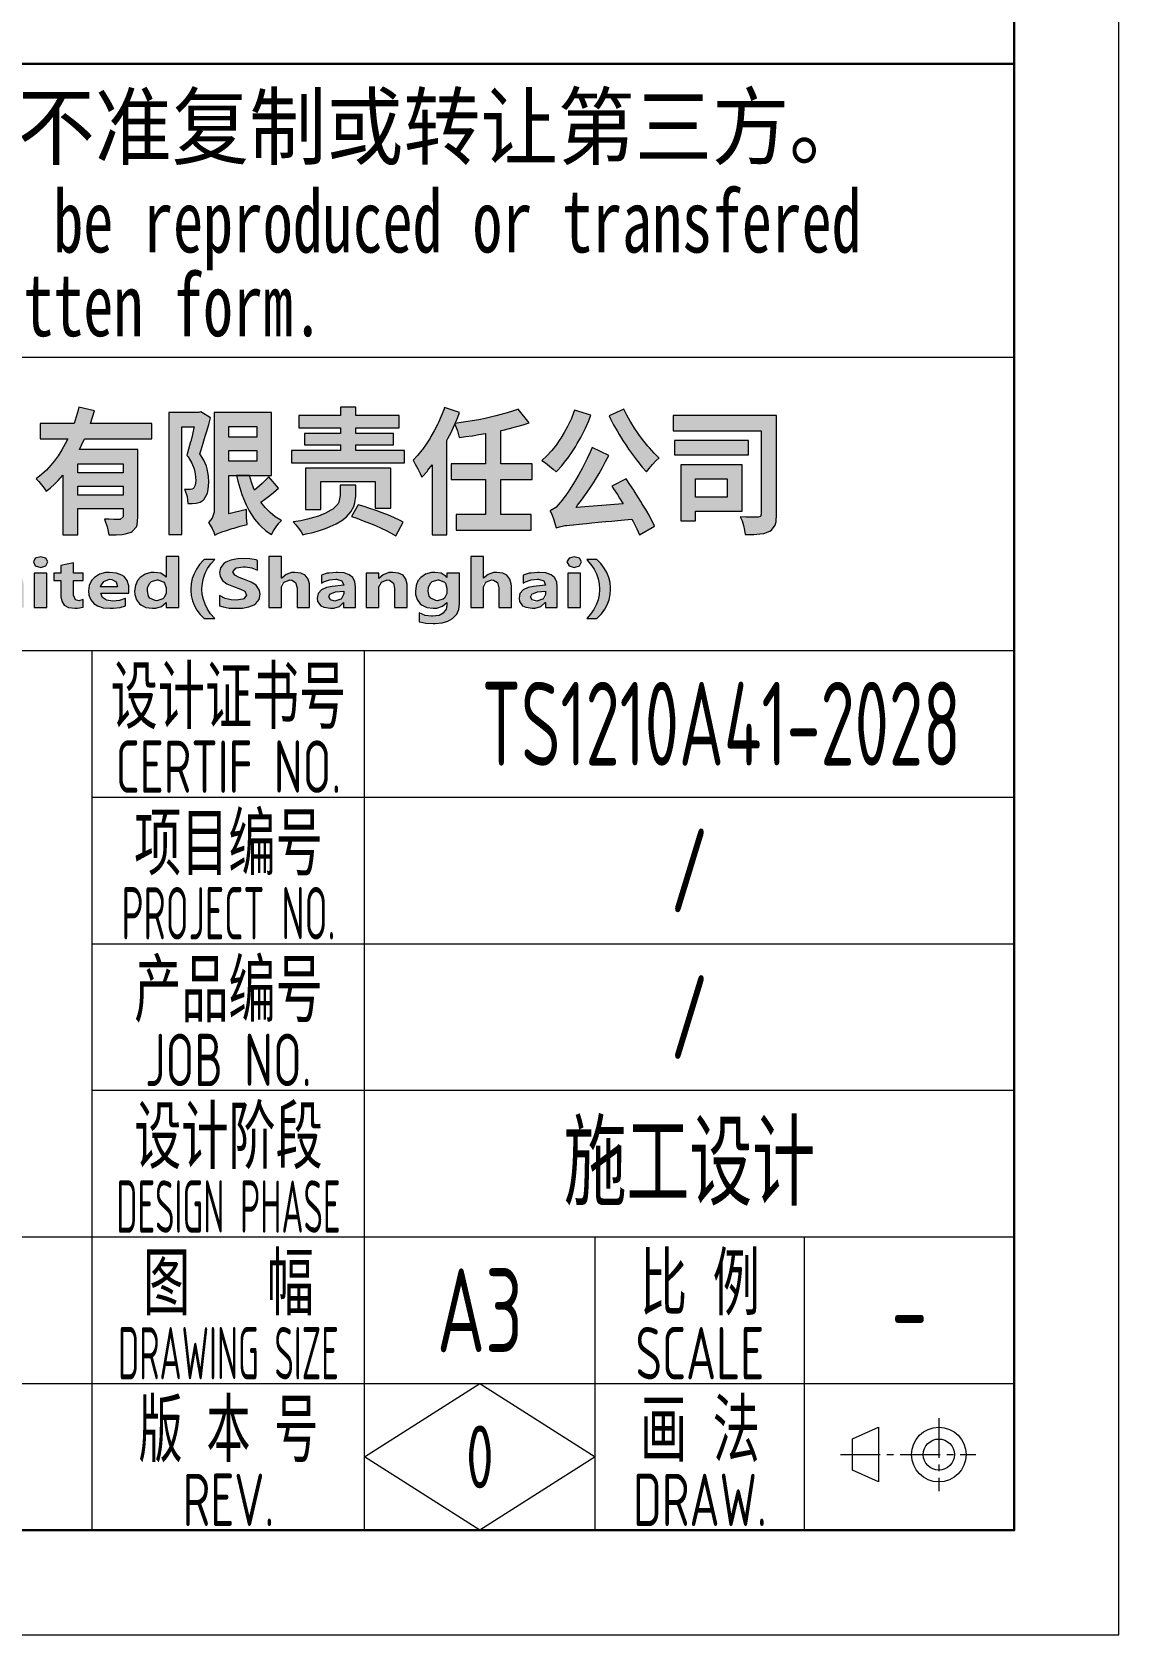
# Model space of a CAD drawing. Header units: millimetres. Extents: x 2346 to 2766, y 1417 to 1714.
# Drawn here: x 2714.5 to 2766.3, y 1416.7 to 1493.2 of the extents above; entities that cross this region are included whole.
import ezdxf
from ezdxf.enums import TextEntityAlignment as Align

# ---------------------------------------------------------------- set-up
doc = ezdxf.new("R2010")
doc.units = ezdxf.units.MM
doc.linetypes.add('CENTER2', pattern=[28.575, 19.05, -3.175, 3.175, -3.175])
for name, color, linetype, lineweight in [('1粗实线', 7, 'Continuous', 30), ('3中心线', 1, 'CENTER2', 18), ('7文本', 2, 'Continuous', 18), ('8标注', 3, 'Continuous', 18), ('9图表', 4, 'Continuous', 18)]:
    doc.layers.add(name, color=color, linetype=linetype, lineweight=lineweight)
doc.layers.add('LOGO 1', color=7, linetype='Continuous', true_color=0x1e2380)
doc.styles.add('lanpec', font='bpec_e.shx', dxfattribs={"width": 0.75, "bigfont": 'hztxt.shx'})
doc.styles.add('黑体', font='simhei.ttf', dxfattribs={"width": 1.5})

# ---------------------------------------------------------------- blocks, each defined once
blk = doc.blocks.new('A3-零部件图-LANPEC-AUTOPRINT')
at = {"layer": '1粗实线'}
blk.add_lwpolyline([(-395, 5), (-5, 5), (-5, 292), (-395, 292)], close=True, dxfattribs=at)
at = {"layer": '9图表'}
blk.add_lwpolyline([(-420, 0), (0, 0), (0, 297), (-420, 297)], close=True, dxfattribs=at)
blk = doc.blocks.new('蓝滨LOGO')
at = {"layer": 'LOGO 1'}
h = blk.add_hatch(color=256, dxfattribs=at)
h.dxf.hatch_style = 1
h.paths.add_polyline_path([(72.174, 8.293), (69.387, 8.293), (69.49, 8.5), (69.629, 8.81), (72.845, 8.81), (72.845, 9.537), (69.908, 9.537), (70.011, 9.847), (70.104, 10.147), (69.361, 10.327), (69.325, 10.177), (69.237, 9.863), (69.129, 9.537), (67.508, 9.537), (67.508, 8.81), (68.829, 8.81), (68.705, 8.567), (68.545, 8.278), (68.37, 8.004), (68.184, 7.746), (68.029, 7.55), (67.812, 7.313), (67.575, 7.101), (67.327, 6.9), (67.451, 6.776), (67.575, 6.616), (67.704, 6.451), (67.797, 6.306), (67.983, 6.451), (68.22, 6.668), (68.375, 6.828), (68.592, 7.07), (68.592, 4.231), (69.304, 4.231), (69.304, 5.48), (71.472, 5.48), (71.472, 5.088), (71.338, 4.959), (71.219, 4.959), (71.033, 4.964), (70.811, 4.969), (70.579, 4.975), (70.6, 4.923), (70.708, 4.603), (70.729, 4.546), (70.796, 4.226), (70.811, 4.226), (71.142, 4.231), (71.425, 4.247), (71.58, 4.267), (71.859, 4.355), (71.911, 4.386), (72.112, 4.613), (72.143, 4.711), (72.174, 5.067)])
h.paths.add_polyline_path([(69.304, 7.612), (71.472, 7.612), (71.472, 7.194), (69.304, 7.194)], flags=16)
h.paths.add_polyline_path([(69.304, 6.549), (71.472, 6.549), (71.472, 6.126), (69.304, 6.126)], flags=16)
h = blk.add_hatch(color=256, dxfattribs=at)
h.dxf.hatch_style = 1
h.paths.add_polyline_path([(75.488, 7.37), (75.446, 7.504), (75.317, 7.793), (75.132, 8.097), (75.193, 8.288), (75.286, 8.598), (75.39, 8.939), (75.462, 9.176), (75.56, 9.496), (75.648, 9.806), (75.178, 10.1), (75.085, 10.069), (73.65, 10.069), (73.65, 4.236), (74.275, 4.236), (74.275, 9.377), (74.858, 9.377), (74.853, 9.336), (74.781, 9.016), (74.698, 8.686), (74.693, 8.66), (74.6, 8.324), (74.517, 8.02), (74.574, 7.943), (74.75, 7.648), (74.858, 7.37), (74.91, 7.137), (74.941, 6.822), (74.915, 6.59), (74.832, 6.44), (74.76, 6.399), (74.667, 6.384), (74.553, 6.384), (74.409, 6.394), (74.419, 6.373), (74.522, 6.059), (74.564, 5.728), (74.77, 5.728), (74.956, 5.738), (75.142, 5.79), (75.292, 5.883), (75.348, 5.935), (75.503, 6.219), (75.539, 6.384), (75.565, 6.74), (75.544, 7.029)])
h.paths.add_polyline_path([(78.548, 10.059), (75.823, 10.059), (75.823, 5.382), (75.823, 5.315), (75.73, 5.016), (75.544, 4.815), (75.632, 4.691), (75.72, 4.526), (75.797, 4.355), (75.854, 4.205), (75.993, 4.283), (76.236, 4.381), (76.355, 4.422), (76.675, 4.526), (76.773, 4.551), (77.057, 4.634), (77.392, 4.727), (77.366, 5.062), (77.366, 5.104), (77.361, 5.434), (76.525, 5.233), (76.525, 7.065), (76.886, 7.065), (77.501, 7.065), (78.548, 7.065)])
h.paths.add_polyline_path([(76.525, 7.736), (76.525, 8.257), (77.852, 8.257), (77.852, 7.736)], flags=16)
h.paths.add_polyline_path([(76.525, 8.887), (76.525, 9.393), (77.852, 9.393), (77.852, 8.887)], flags=16)
h.paths.add_polyline_path([(78.481, 6.11), (78.657, 6.249), (78.894, 6.451), (78.435, 6.998), (78.352, 6.91), (78.115, 6.678), (77.986, 6.559), (77.748, 6.353), (77.717, 6.43), (77.604, 6.735), (77.501, 7.065), (76.886, 7.065), (76.954, 6.786), (77.041, 6.466), (77.139, 6.157), (77.212, 5.966), (77.341, 5.661), (77.49, 5.377), (77.563, 5.248), (77.748, 4.98), (77.955, 4.737), (78.053, 4.634), (78.29, 4.422), (78.554, 4.247), (78.652, 4.422), (78.77, 4.603), (78.905, 4.778), (79.029, 4.918), (79.003, 4.933), (78.734, 5.093), (78.487, 5.289), (78.471, 5.305), (78.254, 5.532), (78.053, 5.79), (78.223, 5.914)])
h = blk.add_hatch(color=256, dxfattribs=at)
h.dxf.hatch_style = 1
h.paths.add_polyline_path([(84.902, 8.252), (82.575, 8.252), (82.575, 8.531), (84.381, 8.531), (84.381, 9.063), (82.575, 9.063), (82.575, 9.336), (84.65, 9.336), (84.65, 9.919), (82.575, 9.919), (82.575, 10.317), (81.847, 10.317), (81.847, 9.919), (79.854, 9.919), (79.854, 9.336), (81.847, 9.336), (81.847, 9.063), (80.128, 9.063), (80.128, 8.531), (81.847, 8.531), (81.847, 8.252), (79.503, 8.252), (79.503, 7.659), (84.902, 7.659)])
h.paths.add_polyline_path([(84.252, 7.416), (80.185, 7.416), (80.185, 5.429), (80.907, 5.429), (80.907, 6.766), (83.504, 6.766), (83.504, 5.506), (84.252, 5.506)])
h.paths.add_polyline_path([(82.575, 6.079), (82.575, 6.595), (81.826, 6.595), (81.826, 6.1), (81.764, 5.785), (81.718, 5.687), (81.475, 5.455), (81.393, 5.398), (81.134, 5.258), (80.804, 5.124), (80.794, 5.124), (80.551, 5.047), (80.267, 4.969), (79.947, 4.902), (79.586, 4.84), (79.715, 4.701), (79.849, 4.541), (79.963, 4.376), (80.051, 4.231), (80.205, 4.267), (80.546, 4.345), (80.851, 4.433), (81.124, 4.526), (81.362, 4.624), (81.645, 4.758), (81.919, 4.918), (82.131, 5.088), (82.347, 5.32), (82.487, 5.584), (82.533, 5.754)])
h.paths.add_polyline_path([(83.839, 5.279), (83.545, 5.388), (83.251, 5.491), (82.982, 5.578), (82.698, 5.661), (82.368, 5.098), (82.621, 5.016), (82.926, 4.902), (82.936, 4.902), (83.23, 4.784), (83.519, 4.67), (83.788, 4.551), (84.066, 4.422), (84.237, 4.329), (84.495, 4.185), (84.846, 4.825), (84.696, 4.907), (84.397, 5.047), (84.133, 5.16)])
h = blk.add_hatch(color=256, dxfattribs=at)
h.dxf.hatch_style = 1
h.paths.add_polyline_path([(86.926, 8.737), (86.977, 8.825), (87.127, 9.119), (87.174, 9.217), (87.308, 9.517), (87.313, 9.537), (87.426, 9.801), (87.525, 10.059), (86.812, 10.301), (86.776, 10.198), (86.657, 9.888), (86.523, 9.584), (86.477, 9.486), (86.322, 9.192), (86.162, 8.913), (86.121, 8.835), (85.94, 8.562), (85.754, 8.299), (85.733, 8.273), (85.522, 8.015), (85.31, 7.788), (85.419, 7.607), (85.537, 7.38), (85.651, 7.158), (85.728, 6.972), (85.764, 7.008), (85.976, 7.256), (86.022, 7.313), (86.219, 7.576), (86.219, 4.231), (86.926, 4.231)])
h.paths.add_polyline_path([(90.998, 7.612), (89.496, 7.612), (89.496, 9.207), (89.605, 9.228), (89.909, 9.295), (90.203, 9.377), (90.265, 9.393), (90.57, 9.481), (90.854, 9.579), (90.332, 10.229), (90.291, 10.214), (90.007, 10.116), (89.692, 10.023), (89.558, 9.981), (89.259, 9.904), (88.949, 9.832), (88.748, 9.785), (88.448, 9.723), (88.139, 9.672), (87.922, 9.63), (87.612, 9.584), (87.313, 9.537), (87.308, 9.517), (87.308, 9.512), (87.426, 9.197), (87.426, 9.192), (87.509, 8.872), (87.519, 8.872), (87.824, 8.913), (88.128, 8.959), (88.154, 8.959), (88.454, 9.011), (88.763, 9.063), (88.763, 7.612), (87.132, 7.612), (87.132, 6.864), (88.763, 6.864), (88.763, 5.191), (87.375, 5.191), (87.375, 4.448), (90.942, 4.448), (90.942, 5.191), (89.496, 5.191), (89.496, 6.864), (90.998, 6.864)])
h = blk.add_hatch(color=256, dxfattribs=at)
h.dxf.hatch_style = 1
h.paths.add_polyline_path([(93.311, 8.866), (93.466, 9.161), (93.543, 9.326), (93.677, 9.63), (93.796, 9.935), (93.016, 10.177), (92.986, 10.095), (92.867, 9.785), (92.727, 9.486), (92.681, 9.398), (92.526, 9.109), (92.361, 8.835), (92.32, 8.774), (92.134, 8.505), (91.933, 8.252), (91.917, 8.232), (91.69, 7.994), (91.463, 7.782), (91.633, 7.659), (91.819, 7.509), (92, 7.359), (92.139, 7.23), (92.185, 7.277), (92.397, 7.509), (92.604, 7.772), (92.691, 7.886), (92.877, 8.149), (93.058, 8.428), (93.151, 8.583)])
h.paths.add_polyline_path([(94.503, 7.726), (94.653, 8.02), (93.853, 8.392), (93.76, 8.175), (93.626, 7.875), (93.476, 7.581), (93.383, 7.401), (93.223, 7.106), (93.068, 6.838), (93.042, 6.797), (92.862, 6.502), (92.696, 6.249), (92.604, 6.12), (92.423, 5.888), (92.335, 5.775), (92.139, 5.542), (92.124, 5.532), (91.86, 5.377), (91.943, 5.171), (92.031, 4.938), (92.093, 4.722), (92.139, 4.556), (92.304, 4.613), (92.557, 4.665), (92.64, 4.675), (92.96, 4.711), (92.97, 4.711), (93.244, 4.737), (93.584, 4.773), (93.847, 4.799), (94.152, 4.825), (94.493, 4.861), (94.519, 4.861), (94.792, 4.887), (95.086, 4.913), (95.406, 4.938), (95.752, 4.969), (95.809, 4.861), (95.964, 4.577), (95.99, 4.52), (96.124, 4.226), (96.841, 4.644), (96.738, 4.851), (96.578, 5.155), (96.573, 5.16), (96.413, 5.439), (96.237, 5.728), (96.212, 5.775), (96.041, 6.048), (95.866, 6.327), (95.845, 6.358), (95.659, 6.631), (95.479, 6.895), (94.802, 6.554), (94.885, 6.425), (95.066, 6.146), (95.164, 5.981), (95.339, 5.702), (93.094, 5.537), (93.166, 5.635), (93.357, 5.883), (93.543, 6.146), (93.729, 6.42), (93.915, 6.704), (94.018, 6.869), (94.188, 7.148), (94.348, 7.437)])
h.paths.add_polyline_path([(96.124, 8.97), (96.062, 9.057), (95.876, 9.326), (95.706, 9.599), (95.675, 9.646), (95.51, 9.935), (95.375, 10.224), (94.663, 9.909), (94.73, 9.765), (94.885, 9.475), (95.05, 9.186), (95.148, 9.016), (95.324, 8.737), (95.499, 8.469), (95.597, 8.324), (95.788, 8.056), (95.979, 7.803), (96.041, 7.721), (96.248, 7.462), (96.449, 7.23), (96.578, 7.395), (96.733, 7.581), (96.893, 7.757), (97.053, 7.896), (97.032, 7.912), (96.815, 8.133), (96.588, 8.381), (96.521, 8.459), (96.32, 8.706)])
h = blk.add_hatch(color=256, dxfattribs=at)
h.dxf.hatch_style = 1
h.paths.add_polyline_path([(102.664, 9.93), (97.729, 9.93), (97.729, 9.192), (101.931, 9.192), (101.931, 5.217), (101.9, 5.109), (101.781, 5.073), (101.647, 5.073), (101.44, 5.067), (101.187, 5.073), (100.929, 5.088), (101.012, 4.892), (101.079, 4.67), (101.136, 4.443), (101.167, 4.247), (101.254, 4.247), (101.58, 4.247), (101.858, 4.267), (102.06, 4.298), (102.333, 4.396), (102.411, 4.448), (102.596, 4.691), (102.638, 4.851), (102.664, 5.212)])
h.paths.add_polyline_path([(101.327, 8.727), (97.791, 8.727), (97.791, 8.051), (101.327, 8.051)], flags=17)
h.paths.add_polyline_path([(101.017, 7.566), (98.095, 7.566), (98.095, 4.892), (98.797, 4.892), (98.797, 5.362), (101.017, 5.362)], flags=17)
h.paths.add_polyline_path([(100.31, 6.9), (100.31, 6.028), (98.797, 6.028), (98.797, 6.9)], flags=16)
h = blk.add_hatch(color=256, dxfattribs=at)
h.dxf.hatch_style = 1
h.paths.add_polyline_path([(62.051, 0.755), (62.051, 1.161), (60.981, 1.161), (60.981, 3.054), (60.372, 3.054), (60.372, 0.755)])
h.paths.add_polyline_path([(62.975, 2.4), (62.378, 2.4), (62.378, 0.755), (62.975, 0.755)])
h.paths.add_polyline_path([(62.682, 2.671), (62.93, 2.749), (63.031, 2.93), (62.93, 3.11), (62.682, 3.178), (62.434, 3.11), (62.333, 2.93), (62.434, 2.749)])
h.paths.add_polyline_path([(63.516, 0.755), (64.113, 0.755), (64.113, 1.668), (64.113, 1.934), (64.511, 2.083), (64.755, 1.961), (64.823, 1.702), (64.823, 0.755), (65.42, 0.755), (65.42, 1.679), (65.42, 1.912), (65.519, 1.955), (65.521, 1.961), (65.533, 1.961), (65.834, 2.092), (66.062, 1.949), (66.13, 1.69), (66.13, 0.755), (66.727, 0.755), (66.727, 1.859), (66.671, 2.107), (66.536, 2.299), (66.333, 2.4), (66.062, 2.434), (65.826, 2.411), (65.567, 2.31), (65.364, 2.13), (65.285, 2.242), (65.071, 2.389), (64.778, 2.434), (64.699, 2.434), (64.406, 2.366), (64.327, 2.321), (64.113, 2.141), (64.113, 2.4), (63.516, 2.4)])
h.paths.add_polyline_path([(67.831, 2.4), (67.234, 2.4), (67.234, 0.755), (67.831, 0.755)])
h.paths.add_polyline_path([(67.538, 2.671), (67.786, 2.749), (67.876, 2.93), (67.786, 3.11), (67.538, 3.178), (67.279, 3.11), (67.189, 2.93), (67.279, 2.749)])
h.paths.add_polyline_path([(69.105, 2.04), (69.567, 2.04), (69.567, 2.4), (69.105, 2.4), (69.105, 2.896), (68.507, 2.761), (68.507, 2.4), (68.169, 2.4), (68.169, 2.04), (68.507, 2.04), (68.507, 1.262), (68.541, 1.059), (68.654, 0.868), (68.868, 0.755), (69.161, 0.721), (69.296, 0.721), (69.567, 0.778), (69.567, 1.138), (69.228, 1.044), (69.105, 1.352)])
h.paths.add_polyline_path([(69.814, 1.555), (69.837, 1.352), (69.927, 1.127), (70.085, 0.935), (70.243, 0.834), (70.513, 0.744), (70.851, 0.721), (70.998, 0.721), (71.324, 0.755), (71.583, 0.845), (71.583, 1.194), (71.572, 1.194), (71.302, 1.093), (70.785, 1.038), (70.491, 1.228), (70.412, 1.442), (71.752, 1.442), (71.752, 1.645), (71.741, 1.792), (71.662, 2.04), (71.516, 2.231), (71.414, 2.299), (71.155, 2.4), (70.829, 2.434), (70.626, 2.423), (70.344, 2.344), (70.107, 2.197), (69.961, 2.04), (69.848, 1.814)])
h.paths.add_polyline_path([(70.558, 2.006), (70.877, 2.125), (71.133, 1.983), (71.2, 1.747), (70.381, 1.747)], flags=16)
h.paths.add_polyline_path([(72.034, 1.375), (72.113, 1.127), (72.26, 0.935), (72.316, 0.879), (72.564, 0.755), (72.879, 0.721), (73.037, 0.732), (73.307, 0.811), (73.533, 1.001), (73.533, 0.755), (74.13, 0.755), (74.13, 3.189), (73.533, 3.189), (73.533, 2.209), (73.522, 2.209), (73.488, 2.242), (73.274, 2.389), (72.958, 2.434), (72.8, 2.434), (72.519, 2.344), (72.282, 2.197), (72.158, 2.04), (72.057, 1.803), (72.023, 1.544)])
h.paths.add_polyline_path([(73.132, 2.081), (73.448, 1.943), (73.581, 1.545), (73.389, 1.18), (73.05, 1.072), (72.702, 1.23), (72.61, 1.652), (72.785, 1.984)], flags=16)
h = blk.add_hatch(color=256, dxfattribs=at)
h.dxf.hatch_style = 1
h.paths.add_polyline_path([(74.705, 1.589), (74.727, 1.33), (74.783, 1.082), (74.874, 0.845), (74.998, 0.631), (75.155, 0.428), (75.347, 0.237), (75.841, 0.237), (75.545, 0.568), (75.328, 1.024), (75.245, 1.386), (75.233, 1.656), (75.27, 2.08), (75.449, 2.55), (75.82, 3.054), (75.347, 3.054), (75.313, 3.02), (75.122, 2.806), (74.975, 2.592), (74.862, 2.366), (74.772, 2.141), (74.727, 1.893), (74.705, 1.634)])
h.paths.add_polyline_path([(76.859, 2.655), (77.258, 2.712), (77.882, 2.619), (77.882, 3.009), (77.815, 3.031), (77.522, 3.076), (77.184, 3.099), (76.924, 3.087), (76.62, 3.02), (76.372, 2.918), (76.282, 2.862), (76.124, 2.659), (76.068, 2.423), (76.102, 2.242), (76.214, 2.051), (76.429, 1.893), (76.744, 1.758), (77.259, 1.563), (77.364, 1.352), (77.229, 1.156), (76.868, 1.104), (76.432, 1.146), (76.079, 1.33), (76.079, 0.845), (76.248, 0.789), (76.541, 0.732), (76.891, 0.721), (77.172, 0.732), (77.476, 0.789), (77.724, 0.89), (77.803, 0.947), (77.961, 1.138), (78.017, 1.397), (77.984, 1.566), (77.848, 1.78), (77.815, 1.825), (77.589, 1.961), (77.262, 2.096), (76.826, 2.255), (76.71, 2.456)])
h.paths.add_polyline_path([(79.031, 3.189), (78.434, 3.189), (78.434, 0.755), (79.031, 0.755), (79.031, 1.69), (79.031, 1.925), (79.478, 2.093), (79.707, 1.949), (79.775, 1.69), (79.775, 0.755), (80.372, 0.755), (80.372, 1.882), (80.305, 2.118), (80.169, 2.299), (79.955, 2.4), (79.674, 2.434), (79.516, 2.423), (79.257, 2.332), (79.031, 2.143)])
h.paths.add_polyline_path([(80.789, 1.431), (80.733, 1.206), (80.755, 1.048), (80.913, 0.845), (81.06, 0.766), (81.375, 0.721), (81.522, 0.721), (81.792, 0.811), (81.995, 0.992), (81.995, 0.755), (82.569, 0.755), (82.569, 1.747), (82.536, 1.983), (82.434, 2.186), (82.265, 2.321), (82.017, 2.411), (81.702, 2.434), (81.634, 2.434), (81.307, 2.4), (81.217, 2.389), (80.936, 2.299), (80.936, 1.952), (81.548, 2.14), (81.916, 2.028), (82.006, 1.825), (81.443, 1.758), (81.184, 1.713), (80.936, 1.6)])
h.paths.add_polyline_path([(81.86, 1.149), (81.882, 1.161), (81.995, 1.386), (82.006, 1.42), (82.006, 1.544), (81.612, 1.499), (81.341, 1.397), (81.285, 1.262), (81.364, 1.116), (81.578, 1.059)], flags=16)
h.paths.add_polyline_path([(83.077, 0.755), (83.674, 0.755), (83.674, 1.921), (84.144, 2.098), (84.372, 1.927), (84.429, 1.668), (84.429, 0.755), (85.026, 0.755), (85.026, 1.871), (84.958, 2.118), (84.834, 2.299), (84.62, 2.4), (84.35, 2.434), (84.147, 2.423), (83.888, 2.321), (83.674, 2.131), (83.674, 2.4), (83.077, 2.4)])
h.paths.add_polyline_path([(85.431, 1.375), (85.51, 1.138), (85.657, 0.935), (85.713, 0.89), (85.961, 0.755), (86.277, 0.721), (86.446, 0.732), (86.716, 0.823), (86.919, 0.992), (86.955, 0.992), (86.873, 0.55), (86.558, 0.383), (86.22, 0.335), (85.6, 0.427), (85.6, 0.079), (85.634, 0.068), (85.916, 0.011), (86.265, -0.011), (86.367, -0.011), (86.693, 0.023), (86.975, 0.101), (87.2, 0.237), (87.223, 0.259), (87.392, 0.44), (87.493, 0.665), (87.527, 0.935), (87.527, 2.4), (86.93, 2.4), (86.93, 2.197), (86.919, 2.197), (86.885, 2.242), (86.648, 2.389), (86.344, 2.434), (86.186, 2.434), (85.905, 2.355), (85.679, 2.197), (85.544, 2.028), (85.454, 1.803), (85.42, 1.532)])
h.paths.add_polyline_path([(86.003, 1.655), (86.176, 1.982), (86.529, 2.081), (86.841, 1.945), (86.975, 1.544), (86.789, 1.172), (86.442, 1.074), (86.1, 1.23)], flags=16)
h.paths.add_polyline_path([(88.665, 3.189), (88.068, 3.189), (88.068, 0.755), (88.665, 0.755), (88.665, 1.69), (88.665, 1.925), (89.103, 2.09), (89.341, 1.949), (89.409, 1.69), (89.409, 0.755), (90.006, 0.755), (90.006, 1.769), (89.995, 1.882), (89.927, 2.118), (89.792, 2.299), (89.589, 2.4), (89.308, 2.434), (89.15, 2.423), (88.891, 2.332), (88.665, 2.143)])
h.paths.add_polyline_path([(92.192, 1.747), (92.17, 1.983), (92.068, 2.186), (91.899, 2.321), (91.651, 2.411), (91.336, 2.434), (91.268, 2.434), (90.941, 2.4), (90.851, 2.389), (90.57, 2.299), (90.57, 1.951), (91.172, 2.143), (91.55, 2.028), (91.629, 1.825), (91.065, 1.758), (90.806, 1.713), (90.558, 1.6), (90.412, 1.431), (90.367, 1.206), (90.389, 1.048), (90.536, 0.845), (90.693, 0.766), (91.009, 0.721), (91.144, 0.721), (91.415, 0.811), (91.629, 1.002), (91.629, 0.755), (92.192, 0.755)])
h.paths.add_polyline_path([(91.629, 1.544), (91.629, 1.42), (91.629, 1.193), (91.055, 1.009), (90.868, 1.357), (91.246, 1.499)], flags=16)
h.paths.add_polyline_path([(93.296, 2.4), (92.699, 2.4), (92.699, 0.755), (93.296, 0.755)])
h.paths.add_polyline_path([(92.755, 3.11), (92.654, 2.93), (92.755, 2.749), (93.003, 2.671), (93.251, 2.749), (93.353, 2.93), (93.251, 3.11), (93.003, 3.178)])
h.paths.add_polyline_path([(94.141, 1.116), (93.991, 0.74), (93.639, 0.237), (94.085, 0.237), (94.31, 0.462), (94.468, 0.676), (94.581, 0.89), (94.671, 1.127), (94.716, 1.375), (94.739, 1.634), (94.739, 1.69), (94.716, 1.949), (94.648, 2.186), (94.558, 2.423), (94.434, 2.637), (94.277, 2.851), (94.085, 3.054), (93.601, 3.054), (93.623, 3.02), (93.9, 2.69), (94.137, 2.218), (94.198, 1.882), (94.217, 1.45)])
at = {"color": 164, "lineweight": 0}
for points in [[(69.361, 10.327), (69.325, 10.177), (69.237, 9.863), (69.129, 9.537), (67.508, 9.537), (67.508, 8.81), (68.829, 8.81), (68.705, 8.567), (68.545, 8.278), (68.37, 8.004), (68.184, 7.746)], [(70.6, 4.923), (70.708, 4.603), (70.729, 4.546), (70.796, 4.226), (70.811, 4.226), (71.142, 4.231), (71.425, 4.247), (71.58, 4.267), (71.859, 4.355), (71.911, 4.386), (72.112, 4.613), (72.143, 4.711), (72.174, 5.067), (72.174, 8.293), (69.387, 8.293), (69.49, 8.5), (69.629, 8.81), (72.845, 8.81), (72.845, 9.537), (69.908, 9.537), (70.011, 9.847), (70.104, 10.147), (69.361, 10.327)], [(75.178, 10.1), (75.085, 10.069), (73.65, 10.069), (73.65, 4.236), (74.275, 4.236), (74.275, 9.377), (74.858, 9.377)], [(75.56, 9.496), (75.648, 9.806), (75.178, 10.1)], [(78.548, 10.059), (75.823, 10.059), (75.823, 5.382), (75.823, 5.315), (75.73, 5.016), (75.544, 4.815), (75.632, 4.691), (75.72, 4.526), (75.797, 4.355), (75.854, 4.205), (75.993, 4.283), (76.236, 4.381), (76.355, 4.422), (76.675, 4.526), (76.773, 4.551), (77.057, 4.634), (77.392, 4.727), (77.366, 5.062), (77.366, 5.104)], [(78.548, 7.065), (78.548, 10.059)], [(86.812, 10.301), (86.776, 10.198), (86.657, 9.888), (86.523, 9.584), (86.477, 9.486), (86.322, 9.192), (86.162, 8.913), (86.121, 8.835), (85.94, 8.562), (85.754, 8.299), (85.733, 8.273), (85.522, 8.015), (85.31, 7.788), (85.419, 7.607)], [(86.219, 7.576), (86.219, 4.231), (86.926, 4.231), (86.926, 8.737), (86.977, 8.825), (87.127, 9.119), (87.174, 9.217), (87.308, 9.517), (87.313, 9.537), (87.426, 9.801), (87.525, 10.059), (86.812, 10.301)], [(88.763, 9.063), (88.763, 7.612), (87.132, 7.612), (87.132, 6.864), (88.763, 6.864), (88.763, 5.191), (87.375, 5.191), (87.375, 4.448), (90.942, 4.448), (90.942, 5.191), (89.496, 5.191), (89.496, 6.864), (90.998, 6.864), (90.998, 7.612), (89.496, 7.612), (89.496, 9.207), (89.605, 9.228), (89.909, 9.295), (90.203, 9.377), (90.265, 9.393), (90.57, 9.481), (90.854, 9.579), (90.332, 10.229)], [(90.332, 10.229), (90.291, 10.214), (90.007, 10.116), (89.692, 10.023), (89.558, 9.981), (89.259, 9.904), (88.949, 9.832), (88.748, 9.785), (88.448, 9.723), (88.139, 9.672), (87.922, 9.63), (87.612, 9.584), (87.313, 9.537), (87.308, 9.517), (87.308, 9.512), (87.426, 9.197), (87.426, 9.192)], [(74.858, 9.377), (74.853, 9.336), (74.781, 9.016), (74.698, 8.686), (74.693, 8.66), (74.6, 8.324), (74.517, 8.02), (74.574, 7.943), (74.75, 7.648), (74.858, 7.37), (74.91, 7.137), (74.941, 6.822), (74.915, 6.59), (74.832, 6.44), (74.76, 6.399), (74.667, 6.384), (74.553, 6.384)], [(75.539, 6.384), (75.565, 6.74), (75.544, 7.029), (75.488, 7.37), (75.446, 7.504), (75.317, 7.793), (75.132, 8.097), (75.193, 8.288), (75.286, 8.598), (75.39, 8.939), (75.462, 9.176), (75.56, 9.496)], [(76.525, 8.887), (76.525, 9.393), (77.852, 9.393)], [(77.852, 9.393), (77.852, 8.887), (76.525, 8.887)], [(87.426, 9.192), (87.509, 8.872), (87.519, 8.872), (87.824, 8.913), (88.128, 8.959), (88.154, 8.959), (88.454, 9.011), (88.763, 9.063)], [(102.664, 9.93), (97.729, 9.93), (97.729, 9.192), (101.931, 9.192), (101.931, 5.217), (101.9, 5.109), (101.781, 5.073), (101.647, 5.073), (101.44, 5.067)], [(101.012, 4.892), (101.079, 4.67), (101.136, 4.443), (101.167, 4.247), (101.254, 4.247), (101.58, 4.247), (101.858, 4.267), (102.06, 4.298), (102.333, 4.396), (102.411, 4.448), (102.596, 4.691), (102.638, 4.851), (102.664, 5.212), (102.664, 9.93)], [(68.184, 7.746), (68.029, 7.55), (67.812, 7.313), (67.575, 7.101)], [(76.525, 7.736), (76.525, 8.257), (77.852, 8.257)], [(77.852, 8.257), (77.852, 7.736), (76.525, 7.736)], [(93.853, 8.392), (93.76, 8.175), (93.626, 7.875), (93.476, 7.581), (93.383, 7.401), (93.223, 7.106), (93.068, 6.838), (93.042, 6.797), (92.862, 6.502), (92.696, 6.249), (92.604, 6.12), (92.423, 5.888), (92.335, 5.775), (92.139, 5.542), (92.124, 5.532)], [(93.094, 5.537), (93.166, 5.635), (93.357, 5.883), (93.543, 6.146), (93.729, 6.42), (93.915, 6.704), (94.018, 6.869), (94.188, 7.148), (94.348, 7.437), (94.503, 7.726), (94.653, 8.02), (93.853, 8.392)], [(67.575, 7.101), (67.327, 6.9), (67.451, 6.776), (67.575, 6.616), (67.704, 6.451), (67.797, 6.306), (67.983, 6.451), (68.22, 6.668), (68.375, 6.828), (68.592, 7.07)], [(68.592, 7.07), (68.592, 4.231), (69.304, 4.231), (69.304, 5.48), (71.472, 5.48)], [(69.304, 7.194), (69.304, 7.612), (71.472, 7.612)], [(71.472, 7.612), (71.472, 7.194), (69.304, 7.194)], [(76.525, 5.233), (76.525, 7.065), (76.886, 7.065), (77.501, 7.065), (78.548, 7.065)], [(77.501, 7.065), (76.886, 7.065), (76.954, 6.786), (77.041, 6.466), (77.139, 6.157), (77.212, 5.966), (77.341, 5.661), (77.49, 5.377), (77.563, 5.248), (77.748, 4.98), (77.955, 4.737), (78.053, 4.634), (78.29, 4.422), (78.554, 4.247), (78.652, 4.422), (78.77, 4.603), (78.905, 4.778), (79.029, 4.918), (79.003, 4.933), (78.734, 5.093), (78.487, 5.289), (78.471, 5.305), (78.254, 5.532), (78.053, 5.79), (78.223, 5.914), (78.481, 6.11), (78.657, 6.249)], [(77.748, 6.353), (77.717, 6.43), (77.604, 6.735), (77.501, 7.065)], [(78.435, 6.998), (78.352, 6.91), (78.115, 6.678), (77.986, 6.559), (77.748, 6.353)], [(78.657, 6.249), (78.894, 6.451), (78.435, 6.998)], [(84.252, 7.416), (80.185, 7.416), (80.185, 5.429), (80.907, 5.429), (80.907, 6.766), (83.504, 6.766)], [(83.504, 6.766), (83.504, 5.506), (84.252, 5.506), (84.252, 7.416)], [(83.504, 6.766), (83.504, 5.506), (84.252, 5.506), (84.252, 7.416)], [(85.419, 7.607), (85.537, 7.38), (85.651, 7.158), (85.728, 6.972), (85.764, 7.008), (85.976, 7.256), (86.022, 7.313), (86.219, 7.576)], [(95.479, 6.895), (94.802, 6.554), (94.885, 6.425), (95.066, 6.146), (95.164, 5.981), (95.339, 5.702), (93.094, 5.537)], [(96.578, 5.155), (96.573, 5.16), (96.413, 5.439), (96.237, 5.728), (96.212, 5.775), (96.041, 6.048), (95.866, 6.327), (95.845, 6.358), (95.659, 6.631), (95.479, 6.895)], [(101.017, 7.566), (98.095, 7.566), (98.095, 4.892), (98.797, 4.892), (98.797, 5.362), (101.017, 5.362)], [(98.797, 6.028), (98.797, 6.9), (100.31, 6.9)], [(100.31, 6.9), (100.31, 6.028), (98.797, 6.028)], [(101.017, 5.362), (101.017, 7.566)], [(69.304, 6.126), (69.304, 6.549), (71.472, 6.549)], [(71.472, 6.549), (71.472, 6.126), (69.304, 6.126)], [(74.667, 6.384), (74.553, 6.384), (74.409, 6.394)], [(74.409, 6.394), (74.419, 6.373), (74.522, 6.059), (74.522, 6.059), (74.564, 5.728), (74.77, 5.728), (74.956, 5.738), (75.142, 5.79), (75.292, 5.883), (75.348, 5.935), (75.503, 6.219), (75.539, 6.384)], [(71.472, 5.48), (71.472, 5.088), (71.338, 4.959), (71.219, 4.959)], [(77.361, 5.434), (76.525, 5.233)], [(77.366, 5.104), (77.361, 5.434)], [(92.124, 5.532), (91.86, 5.377), (91.943, 5.171), (92.031, 4.938), (92.093, 4.722), (92.139, 4.556), (92.304, 4.613), (92.557, 4.665), (92.64, 4.675), (92.96, 4.711), (92.97, 4.711), (93.244, 4.737), (93.584, 4.773), (93.847, 4.799), (94.152, 4.825), (94.493, 4.861), (94.519, 4.861), (94.792, 4.887), (95.086, 4.913), (95.406, 4.938), (95.752, 4.969)], [(71.219, 4.959), (71.033, 4.964), (70.811, 4.969), (70.579, 4.975)], [(70.579, 4.975), (70.6, 4.923)], [(95.752, 4.969), (95.809, 4.861), (95.964, 4.577), (95.99, 4.52), (96.124, 4.226), (96.841, 4.644), (96.738, 4.851), (96.578, 5.155)], [(95.752, 4.969), (95.809, 4.861), (95.964, 4.577), (95.99, 4.52), (96.124, 4.226), (96.841, 4.644), (96.738, 4.851), (96.578, 5.155)], [(101.44, 5.067), (101.187, 5.073), (100.929, 5.088)], [(100.929, 5.088), (101.012, 4.892)]]:
    blk.add_lwpolyline(points, dxfattribs=at)
for points in [[(82.575, 10.317), (81.847, 10.317), (81.847, 9.919), (79.854, 9.919), (79.854, 9.336), (81.847, 9.336), (81.847, 9.063), (80.128, 9.063), (80.128, 8.531), (81.847, 8.531), (81.847, 8.252), (79.503, 8.252), (79.503, 7.659), (84.902, 7.659), (84.902, 8.252), (82.575, 8.252), (82.575, 8.531), (84.381, 8.531), (84.381, 9.063), (82.575, 9.063), (82.575, 9.336), (84.65, 9.336), (84.65, 9.919), (82.575, 9.919)], [(93.016, 10.177), (92.986, 10.095), (92.867, 9.785), (92.727, 9.486), (92.681, 9.398), (92.526, 9.109), (92.361, 8.835), (92.32, 8.774), (92.134, 8.505), (91.933, 8.252), (91.917, 8.232), (91.69, 7.994), (91.463, 7.782), (91.633, 7.659), (91.819, 7.509), (92, 7.359), (92.139, 7.23), (92.185, 7.277), (92.397, 7.509), (92.604, 7.772), (92.691, 7.886), (92.877, 8.149), (93.058, 8.428), (93.151, 8.583), (93.311, 8.866), (93.466, 9.161), (93.543, 9.326), (93.677, 9.63), (93.796, 9.935)], [(95.375, 10.224), (94.663, 9.909), (94.73, 9.765), (94.885, 9.475), (95.05, 9.186), (95.148, 9.016), (95.324, 8.737), (95.499, 8.469), (95.597, 8.324), (95.788, 8.056), (95.979, 7.803), (96.041, 7.721), (96.248, 7.462), (96.449, 7.23), (96.578, 7.395), (96.733, 7.581), (96.893, 7.757), (97.053, 7.896), (97.032, 7.912), (96.815, 8.133), (96.588, 8.381), (96.521, 8.459), (96.32, 8.706), (96.124, 8.97), (96.062, 9.057), (95.876, 9.326), (95.706, 9.599), (95.675, 9.646), (95.51, 9.935)], [(101.327, 8.727), (97.791, 8.727), (97.791, 8.051), (101.327, 8.051)], [(82.575, 6.595), (81.826, 6.595), (81.826, 6.1), (81.764, 5.785), (81.718, 5.687), (81.475, 5.455), (81.393, 5.398), (81.134, 5.258), (80.804, 5.124), (80.794, 5.124), (80.551, 5.047), (80.267, 4.969), (79.947, 4.902), (79.586, 4.84), (79.715, 4.701), (79.849, 4.541), (79.963, 4.376), (80.051, 4.231), (80.205, 4.267), (80.546, 4.345), (80.851, 4.433), (81.124, 4.526), (81.362, 4.624), (81.645, 4.758), (81.919, 4.918), (82.131, 5.088), (82.347, 5.32), (82.487, 5.584), (82.533, 5.754), (82.575, 6.079)], [(82.698, 5.661), (82.368, 5.098), (82.621, 5.016), (82.926, 4.902), (82.936, 4.902), (83.23, 4.784), (83.519, 4.67), (83.788, 4.551), (84.066, 4.422), (84.237, 4.329), (84.495, 4.185), (84.846, 4.825), (84.696, 4.907), (84.397, 5.047), (84.133, 5.16), (83.839, 5.279), (83.839, 5.279), (83.545, 5.388), (83.251, 5.491), (82.982, 5.578)]]:
    blk.add_lwpolyline(points, close=True, dxfattribs=at)
at = {"layer": 'LOGO 1', "color": 164, "lineweight": 0}
for points in [[(67.538, 3.178), (67.279, 3.11), (67.189, 2.93), (67.279, 2.749), (67.538, 2.671), (67.786, 2.749), (67.876, 2.93), (67.786, 3.11)], [(93.003, 3.178), (92.755, 3.11), (92.654, 2.93), (92.755, 2.749), (93.003, 2.671), (93.251, 2.749), (93.353, 2.93), (93.251, 3.11)], [(67.831, 2.4), (67.234, 2.4), (67.234, 0.755), (67.831, 0.755)], [(75.843, 3.054), (75.347, 3.054), (75.313, 3.02), (75.122, 2.806), (74.975, 2.592), (74.862, 2.366), (74.772, 2.141), (74.727, 1.893), (74.705, 1.634), (74.705, 1.589), (74.727, 1.33), (74.783, 1.082), (74.874, 0.845), (74.998, 0.631), (75.155, 0.428), (75.347, 0.237), (75.843, 0.237), (75.831, 0.248), (75.64, 0.462), (75.493, 0.676), (75.381, 0.913), (75.302, 1.138), (75.245, 1.386), (75.234, 1.634), (75.234, 1.668), (75.257, 1.927), (75.302, 2.163), (75.392, 2.4), (75.505, 2.625), (75.662, 2.84)], [(93.296, 2.4), (92.699, 2.4), (92.699, 0.755), (93.296, 0.755)], [(94.085, 3.054), (93.601, 3.054), (93.623, 3.02), (93.803, 2.806), (93.95, 2.592), (94.063, 2.366), (94.153, 2.13), (94.198, 1.882), (94.209, 1.634), (94.209, 1.611), (94.198, 1.363), (94.141, 1.116), (94.051, 0.89), (93.939, 0.665), (93.781, 0.44), (93.601, 0.237), (94.085, 0.237), (94.119, 0.271), (94.31, 0.462), (94.468, 0.676), (94.581, 0.89), (94.671, 1.127), (94.716, 1.375), (94.739, 1.634), (94.739, 1.69), (94.716, 1.949), (94.648, 2.186), (94.558, 2.423), (94.434, 2.637), (94.277, 2.851)]]:
    blk.add_lwpolyline(points, close=True, dxfattribs=at)
for points in [[(74.13, 3.189), (73.533, 3.189), (73.533, 2.209), (73.522, 2.209)], [(73.533, 0.992), (73.533, 0.755), (74.13, 0.755), (74.13, 3.189)], [(77.184, 3.099), (76.924, 3.087), (76.62, 3.02), (76.372, 2.918), (76.282, 2.862)], [(77.206, 2.704), (77.307, 2.704), (77.612, 2.659), (77.882, 2.547), (77.882, 3.009), (77.815, 3.031), (77.522, 3.076), (77.184, 3.099)], [(79.031, 3.189), (78.434, 3.189), (78.434, 0.755), (79.031, 0.755), (79.031, 1.69), (79.031, 1.747), (79.144, 1.961), (79.155, 1.972), (79.426, 2.073)], [(79.031, 2.152), (79.031, 3.189)], [(88.665, 3.189), (88.068, 3.189), (88.068, 0.755), (88.665, 0.755), (88.665, 1.69), (88.665, 1.747), (88.778, 1.961), (88.789, 1.972), (89.06, 2.073)], [(88.665, 2.152), (88.665, 3.189)], [(69.105, 2.896), (68.507, 2.761), (68.507, 2.4), (68.169, 2.4), (68.169, 2.04), (68.507, 2.04), (68.507, 1.262), (68.541, 1.059)], [(69.364, 1.082), (69.195, 1.127), (69.105, 1.352), (69.105, 2.04), (69.567, 2.04), (69.567, 2.4), (69.105, 2.4), (69.105, 2.896)], [(70.829, 2.434), (70.626, 2.423), (70.344, 2.344), (70.107, 2.197)], [(71.752, 1.645), (71.741, 1.792), (71.662, 2.04), (71.516, 2.231), (71.414, 2.299), (71.155, 2.4), (70.829, 2.434)], [(72.958, 2.434), (72.8, 2.434), (72.519, 2.344), (72.282, 2.197)], [(73.522, 2.209), (73.488, 2.242), (73.274, 2.389), (72.958, 2.434)], [(76.282, 2.862), (76.124, 2.659), (76.068, 2.423), (76.102, 2.242), (76.214, 2.051), (76.429, 1.893), (76.744, 1.758), (77.071, 1.634), (77.274, 1.532), (77.364, 1.352), (77.24, 1.172), (77.184, 1.149), (76.868, 1.104)], [(77.803, 0.947), (77.961, 1.138), (78.017, 1.397), (77.984, 1.566), (77.848, 1.78), (77.815, 1.825), (77.589, 1.961), (77.262, 2.096), (77.015, 2.186), (76.8, 2.299), (76.71, 2.456), (76.845, 2.637), (76.891, 2.659), (77.206, 2.704)], [(79.674, 2.434), (79.516, 2.423), (79.257, 2.332), (79.043, 2.152), (79.031, 2.152)], [(80.305, 2.118), (80.169, 2.299), (79.955, 2.4), (79.674, 2.434)], [(81.702, 2.434), (81.634, 2.434), (81.307, 2.4), (81.217, 2.389), (80.936, 2.299), (80.936, 1.927), (81.037, 1.983), (81.33, 2.073), (81.623, 2.107)], [(82.434, 2.186), (82.265, 2.321), (82.017, 2.411), (81.702, 2.434)], [(83.674, 2.4), (83.077, 2.4), (83.077, 0.755), (83.674, 0.755), (83.674, 1.69), (83.685, 1.747), (83.798, 1.961), (83.809, 1.972), (84.079, 2.073)], [(84.35, 2.434), (84.147, 2.423), (83.888, 2.321), (83.685, 2.141), (83.674, 2.141)], [(83.674, 2.141), (83.674, 2.4)], [(84.958, 2.118), (84.834, 2.299), (84.62, 2.4), (84.35, 2.434)], [(86.344, 2.434), (86.186, 2.434), (85.905, 2.355), (85.679, 2.197)], [(86.919, 2.197), (86.885, 2.242), (86.648, 2.389), (86.344, 2.434)], [(87.527, 2.4), (86.93, 2.4), (86.93, 2.197), (86.919, 2.197)], [(87.223, 0.259), (87.392, 0.44), (87.493, 0.665), (87.527, 0.935), (87.527, 2.4)], [(89.308, 2.434), (89.15, 2.423), (88.891, 2.332), (88.677, 2.152), (88.665, 2.152)], [(89.927, 2.118), (89.792, 2.299), (89.589, 2.4), (89.308, 2.434)], [(91.336, 2.434), (91.268, 2.434), (90.941, 2.4), (90.851, 2.389), (90.57, 2.299), (90.57, 1.927), (90.671, 1.983), (90.953, 2.073), (91.257, 2.107)], [(92.068, 2.186), (91.899, 2.321), (91.651, 2.411), (91.336, 2.434)], [(70.107, 2.197), (69.961, 2.04), (69.848, 1.814), (69.814, 1.555), (69.837, 1.352), (69.927, 1.127), (70.085, 0.935)], [(70.4, 1.747), (70.412, 1.792), (70.558, 2.006), (70.558, 2.006), (70.829, 2.107)], [(70.829, 2.107), (70.93, 2.096), (71.133, 1.983), (71.2, 1.747), (70.4, 1.747)], [(70.986, 1.059), (70.682, 1.104), (70.491, 1.228), (70.412, 1.442), (71.752, 1.442), (71.752, 1.645)], [(72.282, 2.197), (72.158, 2.04), (72.057, 1.803), (72.023, 1.544), (72.034, 1.375), (72.113, 1.127), (72.26, 0.935), (72.316, 0.879), (72.564, 0.755), (72.879, 0.721), (73.037, 0.732), (73.307, 0.811), (73.522, 0.992), (73.533, 0.992)], [(73.082, 1.082), (73.003, 1.093), (72.755, 1.206), (72.688, 1.296), (72.631, 1.555), (72.643, 1.713), (72.755, 1.927), (72.823, 1.994), (73.105, 2.073)], [(73.105, 2.073), (73.15, 2.073), (73.409, 1.961), (73.454, 1.927), (73.533, 1.69), (73.533, 1.544), (73.522, 1.431), (73.409, 1.217), (73.364, 1.172), (73.082, 1.082)], [(79.426, 2.073), (79.527, 2.062), (79.707, 1.949), (79.775, 1.69), (79.775, 0.755), (80.372, 0.755), (80.372, 1.769), (80.372, 1.882), (80.305, 2.118)], [(79.426, 2.073), (79.527, 2.062), (79.707, 1.949), (79.775, 1.69), (79.775, 0.755), (80.372, 0.755), (80.372, 1.769), (80.372, 1.882), (80.305, 2.118)], [(80.936, 1.6), (80.789, 1.431), (80.733, 1.206), (80.755, 1.048)], [(81.623, 2.107), (81.657, 2.107), (81.916, 2.028), (82.006, 1.825), (81.443, 1.758), (81.184, 1.713), (80.936, 1.6)], [(81.578, 1.059), (81.364, 1.116), (81.285, 1.262), (81.341, 1.397), (81.612, 1.499), (82.006, 1.544)], [(82.006, 1.544), (82.006, 1.42), (81.995, 1.386), (81.882, 1.161), (81.86, 1.149), (81.578, 1.059)], [(81.995, 0.992), (81.995, 0.755), (82.569, 0.755), (82.569, 1.747), (82.536, 1.983), (82.434, 2.186)], [(84.079, 2.073), (84.192, 2.062), (84.372, 1.927), (84.429, 1.668), (84.429, 0.755), (85.026, 0.755), (85.026, 1.758), (85.026, 1.871), (84.958, 2.118)], [(84.079, 2.073), (84.192, 2.062), (84.372, 1.927), (84.429, 1.668), (84.429, 0.755), (85.026, 0.755), (85.026, 1.758), (85.026, 1.871), (84.958, 2.118)], [(85.679, 2.197), (85.544, 2.028), (85.454, 1.803), (85.42, 1.532), (85.431, 1.375), (85.51, 1.138), (85.657, 0.935), (85.713, 0.89), (85.961, 0.755), (86.277, 0.721), (86.446, 0.732), (86.716, 0.823), (86.919, 0.992), (86.93, 0.992)], [(86.468, 1.082), (86.4, 1.093), (86.153, 1.206), (86.085, 1.296), (86.029, 1.544), (86.04, 1.724), (86.153, 1.938), (86.22, 1.994), (86.502, 2.073)], [(86.502, 2.073), (86.547, 2.073), (86.806, 1.961), (86.851, 1.916), (86.93, 1.679), (86.93, 1.544), (86.919, 1.431), (86.806, 1.206), (86.75, 1.161), (86.468, 1.082)], [(89.06, 2.073), (89.15, 2.062), (89.341, 1.949), (89.409, 1.69), (89.409, 0.755), (90.006, 0.755), (90.006, 1.769), (89.995, 1.882), (89.927, 2.118)], [(89.06, 2.073), (89.15, 2.062), (89.341, 1.949), (89.409, 1.69), (89.409, 0.755), (90.006, 0.755), (90.006, 1.769), (89.995, 1.882), (89.927, 2.118)], [(90.558, 1.6), (90.412, 1.431), (90.367, 1.206), (90.389, 1.048)], [(91.257, 2.107), (91.291, 2.107), (91.55, 2.028), (91.629, 1.825), (91.065, 1.758), (90.806, 1.713), (90.558, 1.6)], [(91.257, 2.107), (91.291, 2.107), (91.55, 2.028), (91.629, 1.825), (91.065, 1.758), (90.806, 1.713), (90.558, 1.6)], [(91.212, 1.059), (90.998, 1.116), (90.919, 1.262), (90.975, 1.397), (91.246, 1.499), (91.629, 1.544)], [(91.629, 1.544), (91.629, 1.42), (91.629, 1.386), (91.516, 1.161), (91.493, 1.149), (91.212, 1.059)], [(91.629, 1.544), (91.629, 1.42), (91.629, 1.386), (91.516, 1.161), (91.493, 1.149), (91.212, 1.059)], [(91.629, 0.992), (91.629, 0.755), (92.192, 0.755), (92.192, 1.747), (92.17, 1.983), (92.068, 2.186)], [(91.629, 0.992), (91.629, 0.755), (92.192, 0.755), (92.192, 1.747), (92.17, 1.983), (92.068, 2.186)], [(68.541, 1.059), (68.654, 0.868), (68.868, 0.755), (69.161, 0.721), (69.296, 0.721), (69.567, 0.778), (69.567, 1.138)], [(69.567, 1.138), (69.364, 1.082)], [(70.085, 0.935), (70.243, 0.834), (70.513, 0.744), (70.851, 0.721), (70.998, 0.721), (71.324, 0.755), (71.583, 0.845), (71.583, 1.194)], [(71.583, 1.194), (71.572, 1.194), (71.302, 1.093), (70.986, 1.059)], [(76.868, 1.104), (76.631, 1.127), (76.338, 1.194), (76.079, 1.33)], [(76.079, 1.33), (76.079, 0.845), (76.248, 0.789), (76.541, 0.732), (76.891, 0.721), (77.172, 0.732), (77.476, 0.789), (77.724, 0.89), (77.803, 0.947)], [(80.755, 1.048), (80.913, 0.845), (81.06, 0.766), (81.375, 0.721), (81.522, 0.721), (81.792, 0.811), (81.995, 0.992), (81.995, 0.992)], [(86.93, 0.992), (86.93, 0.856), (86.896, 0.676), (86.75, 0.485), (86.558, 0.383), (86.243, 0.338)], [(90.389, 1.048), (90.536, 0.845), (90.693, 0.766), (91.009, 0.721), (91.144, 0.721), (91.415, 0.811), (91.617, 0.992), (91.629, 0.992)], [(86.243, 0.338), (86.198, 0.338), (85.893, 0.383), (85.6, 0.496)], [(85.6, 0.496), (85.6, 0.079), (85.634, 0.068), (85.916, 0.011), (86.265, -0.011), (86.367, -0.011), (86.693, 0.023), (86.975, 0.101), (87.2, 0.237), (87.223, 0.259)]]:
    blk.add_lwpolyline(points, dxfattribs=at)
blk = doc.blocks.new('蓝滨、蓝科零件图标题栏模板')
at = {"layer": '1粗实线'}
blk.add_lwpolyline([(-180, 0), (0, 0), (0, 70), (-180, 70)], close=True, dxfattribs=at)
at = {"layer": '3中心线', "ltscale": 0.1}
for p, q in [((-3.596, 5.352, 0), (-3.596, 1.866, 0)), ((-8.295, 3.609, 0), (-1.824, 3.609, 0))]:
    blk.add_line(p, q, dxfattribs=at)
at = {"layer": '9图表'}
for p, q in [((-124, 56), (0, 56)), ((-180, 42), (0, 42)), ((-44, 0), (-44, 42)), ((-31, 0), (-31, 42)), ((-44, 35), (0, 35)), ((-44, 28), (0, 28)), ((-44, 21), (0, 21)), ((-180, 14), (0, 14)), ((-20, 0, 0), (-20, 14, 0)), ((-10, 0, 0), (-10, 14, 0)), ((-180, 7), (0, 7))]:
    blk.add_line(p, q, dxfattribs=at)
at = {"layer": '9图表', "elevation": 0}
for points in [[(-20, 3.5), (-25.5, 0), (-31, 3.5), (-25.5, 7)], [(-6.468, 2.307), (-7.716, 2.865), (-7.716, 4.354), (-6.468, 4.912)]]:
    blk.add_lwpolyline(points, close=True, dxfattribs=at)
at = {"layer": '9图表'}
for radius in [1.303, 0.744]:
    blk.add_circle((-3.596, 3.609, 0), radius, dxfattribs=at)
at = {"layer": '8标注'}
blk.add_blockref('蓝滨LOGO', (-114, 43.291), dxfattribs=at)
at = {"layer": '7文本', "style": 'lanpec'}
for tag, height, width, p in [('设计证书号', 4, 0.7, (-15.5, 38.5, 0)), ('设计签名', 4, 0.75, (-155.5, 31.5, 0)), ('设计日期', 4, 0.75, (-134.5, 31.5, 0)), ('项目编号', 4, 0.75, (-15.5, 31.5, 0)), ('名称', 5, 0.75, (-84, 30)), ('校对签名', 4, 0.75, (-155.5, 24.5, 0)), ('校对日期', 4, 0.75, (-134.5, 24.5, 0)), ('规格', 5, 0.75, (-84, 24)), ('产品编号', 4, 0.75, (-15.5, 24.5, 0)), ('审核签名', 4, 0.75, (-155.5, 17.5, 0)), ('审核日期', 4, 0.75, (-134.5, 17.5, 0)), ('设计阶段', 4, 0.75, (-15.5, 17.5, 0)), ('材料', 4, 0.75, (-54, 10.5, 0)), ('图幅', 4, 0.75, (-25.5, 10.5, 0)), ('比例', 4, 0.75, (-5, 10.5, 0)), ('重量', 4, 0.75, (-50.5, 3.5, 0)), ('REV', 3, 0.75, (-25.5, 3.5, 0))]:
    blk.add_attdef(tag, text='', height=height, dxfattribs=dict(at, width=width)).set_placement(p, align=Align.MIDDLE_CENTER)
at = {"layer": '7文本', "style": 'lanpec', "width": 0.75}
for tag, p in [('图号', (-110.5, 10.5)), ('文件编号', (-110.5, 3.5, 0))]:
    blk.add_attdef(tag, text='', height=4, dxfattribs=at).set_placement(p, align=Align.MIDDLE_LEFT)
at = {"layer": '9图表', "style": '黑体'}
for s, width, p in [('本文件产权属LANPEC所有,未经LANPEC书面许可不准复制或转让第三方。', 0.9, (-123, 67)), ('This document is the property of LANPEC. It shall not be reproduced or transfered', 0.7, (-123, 62.5)), ("to any other party without LANPEC's permission in written form.", 0.7, (-123, 58.5))]:
    blk.add_text(s, height=3, dxfattribs=dict(at, width=width)).set_placement(p, align=Align.MIDDLE_LEFT)
at = {"layer": '9图表', "style": 'lanpec'}
for s, height, width, p in [('设计证书号', 3, 0.75, (-37.5, 39.75, 0)), ('CERTIF NO.', 2.5, 0.75, (-37.5, 36.45, 0)), ('项目编号', 3, 0.75, (-37.5, 32.75, 0)), ('PROJECT NO.', 2.5, 0.6, (-37.5, 29.45, 0)), ('产品编号', 3, 0.75, (-37.5, 25.75, 0)), ('JOB NO.', 2.5, 0.75, (-37.5, 22.45, 0)), ('设计阶段', 3, 0.75, (-37.5, 18.75, 0)), ('DESIGN PHASE', 2.5, 0.55, (-37.5, 15.45, 0)), ('图   幅', 3, 0.75, (-37.5, 11.75, 0)), ('比 例', 3, 0.75, (-15, 11.75, 0)), ('DRAWING SIZE', 2.5, 0.55, (-37.5, 8.45, 0)), ('SCALE', 2.5, 0.75, (-15, 8.45, 0)), ('版 本 号', 3, 0.7, (-37.5, 4.75)), ('画 法', 3, 0.75, (-15, 4.75, 0)), ('REV.', 2.5, 0.75, (-37.5, 1.45)), ('DRAW.', 2.5, 0.75, (-15, 1.45, 0))]:
    blk.add_text(s, height=height, dxfattribs=dict(at, width=width)).set_placement(p, align=Align.MIDDLE_CENTER)

msp = doc.modelspace()

# ---------------------------------------------------------------- block references
msp.add_blockref('A3-零部件图-LANPEC-AUTOPRINT', (2766.346, 1416.705))
msp.add_blockref('A3-零部件图-LANPEC-AUTOPRINT', (2766.346, 1416.705))
at = {"layer": '8标注'}
ref = msp.add_blockref('蓝滨、蓝科零件图标题栏模板', (2761.346, 1421.705), dxfattribs=at)
ref.add_attrib('设计证书号', '  TS1210A41-2028', dxfattribs={"layer": '7文本', "height": 4, "style": 'lanpec', "width": 0.7}).set_placement((2745.846, 1460.205, 0), align=Align.MIDDLE_CENTER)
ref.add_attrib('REV', '0', dxfattribs={"layer": '7文本', "height": 3, "style": 'lanpec', "width": 0.75}).set_placement((2735.846, 1425.205, 0), align=Align.MIDDLE_CENTER)
ref.add_attrib('产品编号', '/', dxfattribs={"layer": '7文本', "height": 4, "style": 'lanpec', "width": 0.75}).set_placement((2745.846, 1446.205, 0), align=Align.MIDDLE_CENTER)
ref.add_attrib('设计阶段', '施工设计', dxfattribs={"layer": '7文本', "height": 4, "style": 'lanpec', "width": 0.75}).set_placement((2745.846, 1439.205, 0), align=Align.MIDDLE_CENTER)
ref.add_attrib('项目编号', '/', dxfattribs={"layer": '7文本', "height": 4, "style": 'lanpec', "width": 0.75}).set_placement((2745.846, 1453.205, 0), align=Align.MIDDLE_CENTER)
ref.add_attrib('图幅', 'A3', dxfattribs={"layer": '7文本', "height": 4, "style": 'lanpec', "width": 0.75}).set_placement((2735.846, 1432.205, 0), align=Align.MIDDLE_CENTER)
ref.add_attrib('比例', '-', dxfattribs={"layer": '7文本', "height": 4, "style": 'lanpec', "width": 0.75}).set_placement((2756.346, 1432.205, 0), align=Align.MIDDLE_CENTER)

doc.saveas('drawing.dxf')
